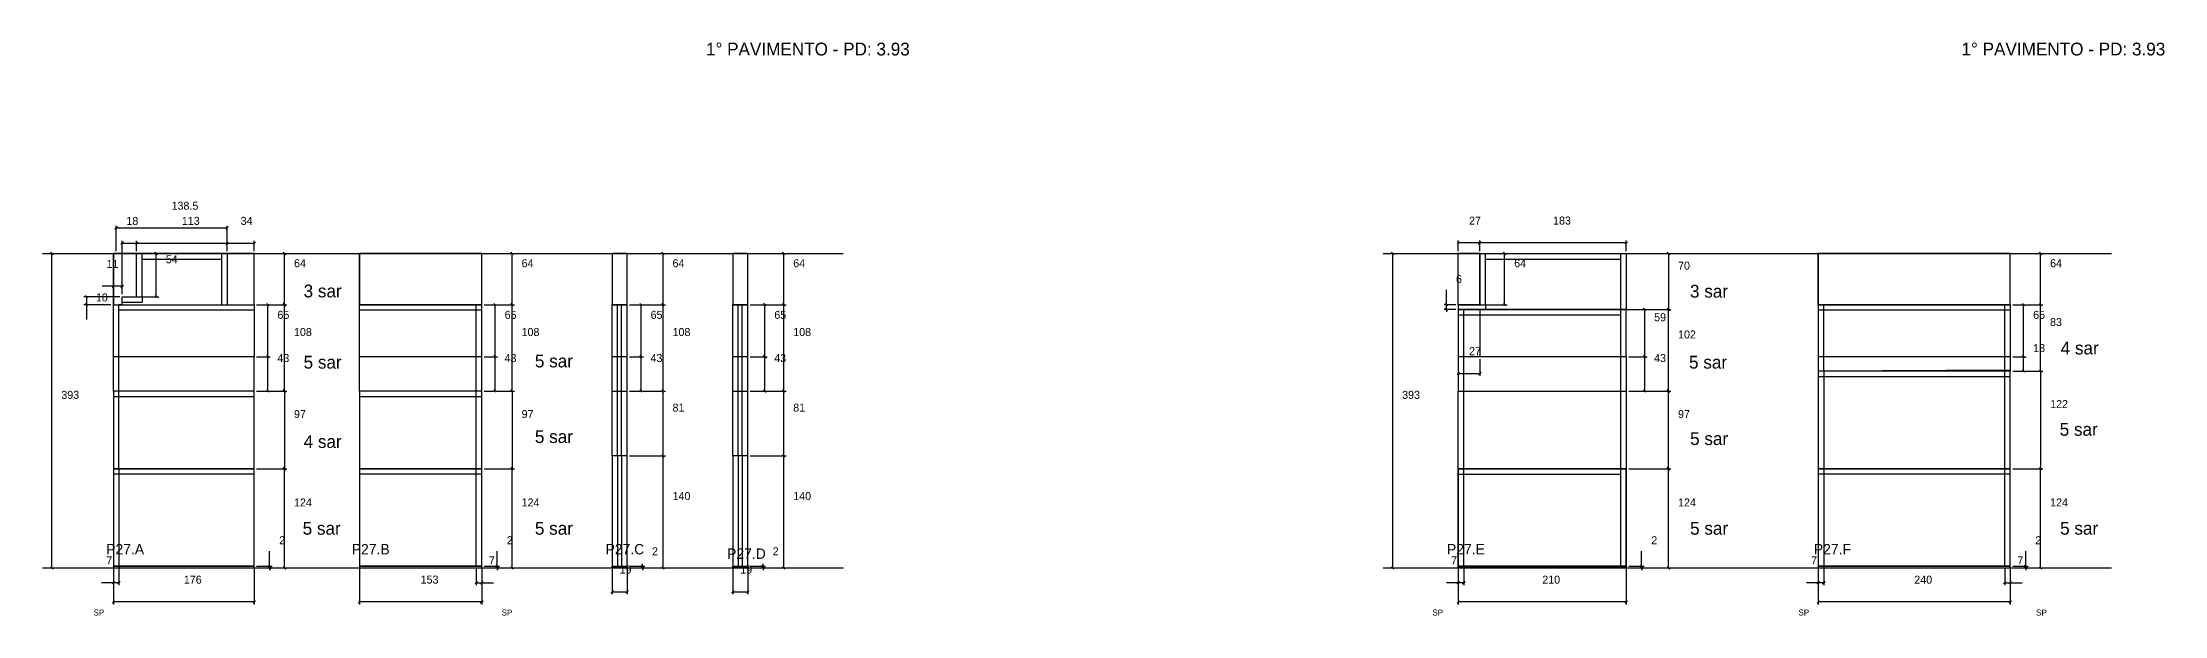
# Model space of a CAD drawing. Header units: metres. Extents: x 3398 to 8963, y 6303 to 8182.
# Drawn here: x 3398 to 6050, y 6303 to 7020 of the extents above; entities that cross this region are included whole.
import ezdxf

# ---------------------------------------------------------------- set-up
doc = ezdxf.new("R2010")
doc.units = ezdxf.units.M

msp = doc.modelspace()

# ---------------------------------------------------------------- linework, layer by layer
at = {"layer": 'COTA'}
for p, q in [((3491.9, 6789.1), (3488.9, 6786.1)), ((3627.4, 6786.1), (3630.4, 6789.1)), ((3499.4, 6770.2), (3496.4, 6767.2)), ((3514.4, 6767.2), (3517.4, 6770.2)), ((3517.4, 6770.2), (3514.4, 6767.2)), ((3630.4, 6770.2), (3627.4, 6767.2)), ((3627.4, 6767.2), (3630.4, 6770.2)), ((3661.4, 6767.2), (3664.4, 6770.2)), ((5168.9, 6770.5), (5165.9, 6767.5)), ((5195.9, 6770.5), (5192.9, 6767.5)), ((5192.9, 6767.5), (5195.9, 6770.5)), ((5375.9, 6767.5), (5378.9, 6770.5)), ((3411.6, 6754.4), (3408.6, 6757.4)), ((3542, 6754.4), (3539, 6757.4)), ((3702.2, 6754.4), (3699.2, 6757.4)), ((3986.6, 6754.4), (3983.6, 6757.4)), ((4175.2, 6754.4), (4172.2, 6757.4)), ((4326, 6754.4), (4323, 6757.4)), ((5087.1, 6754.4), (5084.1, 6757.4)), ((5226.9, 6754.4), (5223.9, 6757.4)), ((5431.7, 6754.4), (5428.7, 6757.4)), ((5896.6, 6754.4), (5893.6, 6757.4)), ((3488.4, 6716.5), (3485.4, 6713.5)), ((3496.4, 6713.5), (3499.4, 6716.5)), ((3454.6, 6700.4), (3451.6, 6703.4)), ((3451.6, 6693.4), (3454.6, 6690.4)), ((3539, 6703.4), (3542, 6700.4)), ((3681.5, 6690.4), (3678.5, 6693.4)), ((3702.2, 6690.4), (3699.2, 6693.4)), ((3699.2, 6693.4), (3702.2, 6690.4)), ((3965.4, 6690.4), (3962.4, 6693.4)), ((3986.6, 6690.4), (3983.6, 6693.4)), ((3983.6, 6693.4), (3986.6, 6690.4)), ((4147.8, 6690.4), (4144.8, 6693.4)), ((4175.2, 6690.4), (4172.2, 6693.4)), ((4172.2, 6693.4), (4175.2, 6690.4)), ((4302.4, 6690.4), (4299.4, 6693.4)), ((4323, 6693.4), (4326, 6690.4)), ((4326, 6690.4), (4323, 6693.4)), ((5151.2, 6693.4), (5154.2, 6690.4)), ((5154.2, 6684.4), (5151.2, 6687.4)), ((5223.9, 6693.4), (5226.9, 6690.4)), ((5401.9, 6684.4), (5398.9, 6687.4)), ((5431.7, 6684.4), (5428.7, 6687.4)), ((5428.7, 6687.4), (5431.7, 6684.4)), ((5875.4, 6690.4), (5872.4, 6693.4)), ((5896.6, 6690.4), (5893.6, 6693.4)), ((5893.6, 6693.4), (5896.6, 6690.4)), ((3681.5, 6625.4), (3678.5, 6628.4)), ((3678.5, 6628.4), (3681.5, 6625.4)), ((3962.4, 6628.4), (3965.4, 6625.4)), ((3965.4, 6625.4), (3962.4, 6628.4)), ((4144.8, 6628.4), (4147.8, 6625.4)), ((4147.8, 6625.4), (4144.8, 6628.4)), ((4299.4, 6628.4), (4302.4, 6625.4)), ((4302.4, 6625.4), (4299.4, 6628.4)), ((5168.9, 6607.5), (5165.9, 6604.5)), ((5192.9, 6604.5), (5195.9, 6607.5)), ((5401.9, 6625.4), (5398.9, 6628.4)), ((5398.9, 6628.4), (5401.9, 6625.4)), ((5875.4, 6625.4), (5872.4, 6628.4)), ((5872.4, 6628.4), (5875.4, 6625.4)), ((5872.4, 6610.4), (5875.4, 6607.4)), ((5893.6, 6610.4), (5896.6, 6607.4)), ((5896.6, 6607.4), (5893.6, 6610.4)), ((3678.5, 6585.4), (3681.5, 6582.4)), ((3702.2, 6582.4), (3699.2, 6585.4)), ((3699.2, 6585.4), (3702.2, 6582.4)), ((3962.4, 6585.4), (3965.4, 6582.4)), ((3983.6, 6585.4), (3986.6, 6582.4)), ((3986.6, 6582.4), (3983.6, 6585.4)), ((4144.8, 6585.4), (4147.8, 6582.4)), ((4172.2, 6585.4), (4175.2, 6582.4)), ((4175.2, 6582.4), (4172.2, 6585.4)), ((4299.4, 6585.4), (4302.4, 6582.4)), ((4326, 6582.4), (4323, 6585.4)), ((4323, 6585.4), (4326, 6582.4)), ((5398.9, 6585.4), (5401.9, 6582.4)), ((5431.7, 6582.4), (5428.7, 6585.4)), ((5428.7, 6585.4), (5431.7, 6582.4)), ((4172.2, 6504.4), (4175.2, 6501.4)), ((4175.2, 6501.4), (4172.2, 6504.4)), ((4323, 6504.4), (4326, 6501.4)), ((4326, 6501.4), (4323, 6504.4)), ((3702.2, 6485.4), (3699.2, 6488.4)), ((3699.2, 6488.4), (3702.2, 6485.4)), ((3983.6, 6488.4), (3986.6, 6485.4)), ((3986.6, 6485.4), (3983.6, 6488.4)), ((5428.7, 6488.4), (5431.7, 6485.4)), ((5431.7, 6485.4), (5428.7, 6488.4)), ((5893.6, 6488.4), (5896.6, 6485.4)), ((5896.6, 6485.4), (5893.6, 6488.4)), ((3408.6, 6364.4), (3411.6, 6361.4)), ((3680.6, 6366.4), (3683.6, 6363.4)), ((3683.6, 6361.4), (3680.6, 6364.4)), ((3699.2, 6364.4), (3702.2, 6361.4)), ((3965, 6366.4), (3968, 6363.4)), ((3968, 6361.4), (3965, 6364.4)), ((3983.6, 6364.4), (3986.6, 6361.4)), ((4146.4, 6366.4), (4149.4, 6363.4)), ((4149.4, 6361.4), (4146.4, 6364.4)), ((4172.2, 6364.4), (4175.2, 6361.4)), ((4297.2, 6366.4), (4300.2, 6363.4)), ((4300.2, 6361.4), (4297.2, 6364.4)), ((4323, 6364.4), (4326, 6361.4)), ((5084.1, 6364.4), (5087.1, 6361.4)), ((5395.1, 6366.4), (5398.1, 6363.4)), ((5398.1, 6361.4), (5395.1, 6364.4)), ((5428.7, 6364.4), (5431.7, 6361.4)), ((5875, 6366.4), (5878, 6363.4)), ((5878, 6361.4), (5875, 6364.4)), ((5893.6, 6364.4), (5896.6, 6361.4)), ((3488.4, 6345.9), (3485.4, 6342.9)), ((3492.4, 6342.9), (3495.4, 6345.9)), ((3941.8, 6345.9), (3938.8, 6342.9)), ((3945.8, 6342.9), (3948.8, 6345.9)), ((5168.9, 6345.9), (5165.9, 6342.9)), ((5172.9, 6342.9), (5175.9, 6345.9)), ((5618.8, 6345.9), (5615.8, 6342.9)), ((5622.8, 6342.9), (5625.8, 6345.9)), ((5851.8, 6345.9), (5848.8, 6342.9)), ((5855.8, 6342.9), (5858.8, 6345.9)), ((3488.4, 6321.8), (3485.4, 6318.8)), ((3661.4, 6318.8), (3664.4, 6321.8)), ((3795.8, 6321.8), (3792.8, 6318.8)), ((3945.8, 6318.8), (3948.8, 6321.8)), ((4111.5, 6334.5), (4108.5, 6331.5)), ((4127.5, 6331.5), (4130.5, 6334.5)), ((4262.3, 6334.5), (4259.3, 6331.5)), ((4278.3, 6331.5), (4281.3, 6334.5)), ((5168.9, 6321.8), (5165.9, 6318.8)), ((5375.9, 6318.8), (5378.9, 6321.8)), ((5618.8, 6321.8), (5615.8, 6318.8)), ((5855.8, 6318.8), (5858.8, 6321.8))]:
    msp.add_line(p, q, dxfattribs=at)
at = {"layer": 'COTA', "color": 4}
for p, q in [((3490.4, 6758.9), (3490.4, 6790.6)), ((3628.9, 6758.9), (3628.9, 6790.6)), ((3628.9, 6787.6), (3490.4, 6787.6)), ((3497.9, 6704.9), (3497.9, 6771.7)), ((3497.9, 6768.7), (3515.9, 6768.7)), ((3515.9, 6758.9), (3515.9, 6771.7)), ((3515.9, 6758.9), (3515.9, 6771.7)), ((3515.9, 6768.7), (3628.9, 6768.7)), ((3628.9, 6758.9), (3628.9, 6771.7)), ((3628.9, 6758.9), (3628.9, 6771.7)), ((3628.9, 6768.7), (3662.9, 6768.7)), ((3662.9, 6758.9), (3662.9, 6771.7)), ((5167.4, 6758.9), (5167.4, 6772)), ((5194.4, 6769), (5167.4, 6769)), ((5194.4, 6758.9), (5194.4, 6772)), ((5194.4, 6758.9), (5194.4, 6772)), ((5377.4, 6769), (5194.4, 6769)), ((5377.4, 6758.9), (5377.4, 6772)), ((3401.2, 6755.9), (3413.1, 6755.9)), ((3410.1, 6362.9), (3410.1, 6755.9)), ((3518.9, 6755.9), (3543.5, 6755.9)), ((3540.5, 6701.9), (3540.5, 6755.9)), ((3665.9, 6755.9), (3703.7, 6755.9)), ((3700.7, 6691.9), (3700.7, 6755.9)), ((3950.3, 6755.9), (3988.1, 6755.9)), ((3985.1, 6691.9), (3985.1, 6755.9)), ((4132, 6755.9), (4176.7, 6755.9)), ((4173.7, 6691.9), (4173.7, 6755.9)), ((4282.8, 6755.9), (4327.5, 6755.9)), ((4324.5, 6691.9), (4324.5, 6755.9)), ((5076.7, 6755.9), (5088.6, 6755.9)), ((5085.6, 6362.9), (5085.6, 6755.9)), ((5197.4, 6755.9), (5228.4, 6755.9)), ((5225.4, 6691.9), (5225.4, 6755.9)), ((5380.4, 6755.9), (5433.2, 6755.9)), ((5430.2, 6755.9), (5430.2, 6685.9)), ((5860.3, 6755.9), (5898.1, 6755.9)), ((5895.1, 6691.9), (5895.1, 6755.9)), ((3486.9, 6715), (3472.8, 6715)), ((3486.9, 6694.9), (3486.9, 6718)), ((3497.9, 6715), (3486.9, 6715)), ((3497.9, 6704.9), (3497.9, 6718)), ((5152.7, 6691.9), (5152.7, 6710.6)), ((3494.9, 6701.9), (3450.1, 6701.9)), ((3483.9, 6691.9), (3450.1, 6691.9)), ((3453.1, 6701.9), (3453.1, 6691.9)), ((3453.1, 6691.9), (3453.1, 6673.5)), ((3518.9, 6701.9), (3543.5, 6701.9)), ((3665.9, 6691.9), (3703.7, 6691.9)), ((3665.9, 6691.9), (3683, 6691.9)), ((3665.9, 6691.9), (3703.7, 6691.9)), ((3680, 6626.9), (3680, 6691.9)), ((3700.7, 6583.9), (3700.7, 6691.9)), ((3950.3, 6691.9), (3988.1, 6691.9)), ((3950.3, 6691.9), (3988.1, 6691.9)), ((3950.3, 6691.9), (3966.9, 6691.9)), ((3963.9, 6626.9), (3963.9, 6691.9)), ((3985.1, 6583.9), (3985.1, 6691.9)), ((4132, 6691.9), (4149.3, 6691.9)), ((4132, 6691.9), (4176.7, 6691.9)), ((4132, 6691.9), (4176.7, 6691.9)), ((4146.3, 6626.9), (4146.3, 6691.9)), ((4173.7, 6583.9), (4173.7, 6691.9)), ((4282.8, 6691.9), (4327.5, 6691.9)), ((4282.8, 6691.9), (4303.9, 6691.9)), ((4282.8, 6691.9), (4327.5, 6691.9)), ((4300.9, 6626.9), (4300.9, 6691.9)), ((4324.5, 6583.9), (4324.5, 6691.9)), ((5164.4, 6691.9), (5149.7, 6691.9)), ((5164.4, 6685.9), (5149.7, 6685.9)), ((5152.7, 6685.9), (5152.7, 6691.9)), ((5152.7, 6685.9), (5152.7, 6682.9)), ((5170.4, 6685.9), (5403.4, 6685.9)), ((5197.4, 6691.9), (5228.4, 6691.9)), ((5380.4, 6685.9), (5433.2, 6685.9)), ((5380.4, 6685.9), (5433.2, 6685.9)), ((5400.4, 6626.9), (5400.4, 6685.9)), ((5430.2, 6583.9), (5430.2, 6685.9)), ((5860.3, 6691.9), (5876.9, 6691.9)), ((5860.3, 6691.9), (5898.1, 6691.9)), ((5860.3, 6691.9), (5898.1, 6691.9)), ((5873.9, 6626.9), (5873.9, 6691.9)), ((5895.1, 6608.9), (5895.1, 6691.9)), ((3665.9, 6626.9), (3683, 6626.9)), ((3665.9, 6626.9), (3683, 6626.9)), ((3680, 6583.9), (3680, 6626.9)), ((3950.3, 6626.9), (3966.9, 6626.9)), ((3950.3, 6626.9), (3966.9, 6626.9)), ((3963.9, 6583.9), (3963.9, 6626.9)), ((4132, 6626.9), (4149.3, 6626.9)), ((4132, 6626.9), (4149.3, 6626.9)), ((4146.3, 6583.9), (4146.3, 6626.9)), ((4282.8, 6626.9), (4303.9, 6626.9)), ((4282.8, 6626.9), (4303.9, 6626.9)), ((4300.9, 6583.9), (4300.9, 6626.9)), ((5167.4, 6623.9), (5167.4, 6603)), ((5167.4, 6606), (5194.4, 6606)), ((5194.4, 6623.9), (5194.4, 6603)), ((5380.4, 6626.9), (5403.4, 6626.9)), ((5380.4, 6626.9), (5403.4, 6626.9)), ((5400.4, 6583.9), (5400.4, 6626.9)), ((5860.3, 6626.9), (5876.9, 6626.9)), ((5860.3, 6626.9), (5876.9, 6626.9)), ((5860.3, 6608.9), (5876.9, 6608.9)), ((5860.3, 6608.9), (5898.1, 6608.9)), ((5860.3, 6608.9), (5898.1, 6608.9)), ((5873.9, 6608.9), (5873.9, 6626.9)), ((5895.1, 6608.9), (5895.1, 6486.9)), ((3665.9, 6583.9), (3703.7, 6583.9)), ((3665.9, 6583.9), (3703.7, 6583.9)), ((3665.9, 6583.9), (3683, 6583.9)), ((3700.7, 6583.9), (3700.7, 6486.9)), ((3950.3, 6583.9), (3966.9, 6583.9)), ((3950.3, 6583.9), (3988.1, 6583.9)), ((3950.3, 6583.9), (3988.1, 6583.9)), ((3985.1, 6583.9), (3985.1, 6486.9)), ((4132, 6583.9), (4176.7, 6583.9)), ((4132, 6583.9), (4176.7, 6583.9)), ((4132, 6583.9), (4149.3, 6583.9)), ((4173.7, 6502.9), (4173.7, 6583.9)), ((4282.8, 6583.9), (4327.5, 6583.9)), ((4282.8, 6583.9), (4303.9, 6583.9)), ((4282.8, 6583.9), (4327.5, 6583.9)), ((4324.5, 6502.9), (4324.5, 6583.9)), ((5380.4, 6583.9), (5403.4, 6583.9)), ((5380.4, 6583.9), (5433.2, 6583.9)), ((5380.4, 6583.9), (5433.2, 6583.9)), ((5430.2, 6486.9), (5430.2, 6583.9)), ((4132, 6502.9), (4176.7, 6502.9)), ((4132, 6502.9), (4176.7, 6502.9)), ((4173.7, 6362.9), (4173.7, 6502.9)), ((4282.8, 6502.9), (4327.5, 6502.9)), ((4282.8, 6502.9), (4327.5, 6502.9)), ((4324.5, 6362.9), (4324.5, 6502.9)), ((3665.9, 6486.9), (3703.7, 6486.9)), ((3665.9, 6486.9), (3703.7, 6486.9)), ((3700.7, 6362.9), (3700.7, 6486.9)), ((3950.3, 6486.9), (3988.1, 6486.9)), ((3950.3, 6486.9), (3988.1, 6486.9)), ((3985.1, 6362.9), (3985.1, 6486.9)), ((5380.4, 6486.9), (5433.2, 6486.9)), ((5380.4, 6486.9), (5433.2, 6486.9)), ((5430.2, 6362.9), (5430.2, 6486.9)), ((5860.3, 6486.9), (5898.1, 6486.9)), ((5860.3, 6486.9), (5898.1, 6486.9)), ((5895.1, 6362.9), (5895.1, 6486.9)), ((3665.9, 6364.9), (3685.1, 6364.9)), ((3682.1, 6364.9), (3682.1, 6383.7)), ((3682.1, 6362.9), (3682.1, 6364.9)), ((3950.3, 6364.9), (3969.5, 6364.9)), ((3966.5, 6364.9), (3966.5, 6383.7)), ((3966.5, 6362.9), (3966.5, 6364.9)), ((4132, 6364.9), (4150.9, 6364.9)), ((4147.9, 6364.9), (4147.9, 6367.9)), ((4147.9, 6362.9), (4147.9, 6364.9)), ((4282.8, 6364.9), (4301.7, 6364.9)), ((4298.7, 6364.9), (4298.7, 6367.9)), ((4298.7, 6362.9), (4298.7, 6364.9)), ((5380.4, 6364.9), (5399.6, 6364.9)), ((5396.6, 6364.9), (5396.6, 6383.7)), ((5396.6, 6362.9), (5396.6, 6364.9)), ((5860.3, 6364.9), (5879.5, 6364.9)), ((5876.5, 6364.9), (5876.5, 6383.7)), ((5876.5, 6362.9), (5876.5, 6364.9)), ((3401.2, 6362.9), (3413.1, 6362.9)), ((3486.9, 6344.4), (3472.1, 6344.4)), ((3486.9, 6361.9), (3486.9, 6317.3)), ((3486.9, 6359.9), (3486.9, 6341.4)), ((3493.9, 6344.4), (3486.9, 6344.4)), ((3493.9, 6361.9), (3493.9, 6341.4)), ((3662.9, 6361.9), (3662.9, 6317.3)), ((3665.9, 6362.9), (3685.1, 6362.9)), ((3665.9, 6362.9), (3703.7, 6362.9)), ((3682.1, 6362.9), (3682.1, 6359.9)), ((3794.3, 6361.9), (3794.3, 6317.3)), ((3940.3, 6361.9), (3940.3, 6341.4)), ((3940.3, 6344.4), (3947.3, 6344.4)), ((3947.3, 6361.9), (3947.3, 6317.3)), ((3947.3, 6359.9), (3947.3, 6341.4)), ((3947.3, 6344.4), (3962, 6344.4)), ((3950.3, 6362.9), (3988.1, 6362.9)), ((3950.3, 6362.9), (3969.5, 6362.9)), ((3966.5, 6362.9), (3966.5, 6359.9)), ((4110, 6361.9), (4110, 6330)), ((4129, 6361.9), (4129, 6330)), ((4132, 6362.9), (4176.7, 6362.9)), ((4132, 6362.9), (4150.9, 6362.9)), ((4147.9, 6362.9), (4147.9, 6359.9)), ((4260.8, 6361.9), (4260.8, 6330)), ((4279.8, 6361.9), (4279.8, 6330)), ((4282.8, 6362.9), (4327.5, 6362.9)), ((4282.8, 6362.9), (4301.7, 6362.9)), ((4298.7, 6362.9), (4298.7, 6359.9)), ((5076.7, 6362.9), (5088.6, 6362.9)), ((5167.4, 6344.4), (5152.6, 6344.4)), ((5167.4, 6361.9), (5167.4, 6317.3)), ((5167.4, 6359.9), (5167.4, 6341.4)), ((5174.4, 6344.4), (5167.4, 6344.4)), ((5174.4, 6361.9), (5174.4, 6341.4)), ((5377.4, 6361.9), (5377.4, 6317.3)), ((5380.4, 6362.9), (5399.6, 6362.9)), ((5380.4, 6362.9), (5433.2, 6362.9)), ((5396.6, 6362.9), (5396.6, 6359.9)), ((5617.3, 6344.4), (5602.5, 6344.4)), ((5617.3, 6361.9), (5617.3, 6317.3)), ((5617.3, 6359.9), (5617.3, 6341.4)), ((5624.3, 6344.4), (5617.3, 6344.4)), ((5624.3, 6361.9), (5624.3, 6341.4)), ((5850.3, 6361.9), (5850.3, 6341.4)), ((5850.3, 6344.4), (5857.3, 6344.4)), ((5857.3, 6361.9), (5857.3, 6317.3)), ((5857.3, 6359.9), (5857.3, 6341.4)), ((5857.3, 6344.4), (5872, 6344.4)), ((5860.3, 6362.9), (5898.1, 6362.9)), ((5860.3, 6362.9), (5879.5, 6362.9)), ((5876.5, 6362.9), (5876.5, 6359.9)), ((3662.9, 6320.3), (3486.9, 6320.3)), ((3947.3, 6320.3), (3794.3, 6320.3)), ((4110, 6333), (4129, 6333)), ((4260.8, 6333), (4279.8, 6333)), ((5377.4, 6320.3), (5167.4, 6320.3)), ((5857.3, 6320.3), (5617.3, 6320.3))]:
    msp.add_line(p, q, dxfattribs=at)
at = {"layer": 'COTA', "color": 241}
for p, q in [((3486.9, 6691.9), (3486.9, 6755.9)), ((3515.9, 6755.9), (3486.9, 6755.9)), ((3662.9, 6755.9), (3628.9, 6755.9)), ((3662.9, 6691.9), (3662.9, 6755.9)), ((3947.3, 6755.9), (3794.3, 6755.9)), ((3794.3, 6691.9), (3794.3, 6755.9)), ((3947.3, 6691.9), (3947.3, 6755.9)), ((5167.4, 6691.9), (5167.4, 6755.9)), ((5194.4, 6755.9), (5167.4, 6755.9)), ((5617.3, 6691.9), (5617.3, 6755.9)), ((5857.3, 6755.9), (5617.3, 6755.9)), ((5857.3, 6691.9), (5857.3, 6755.9))]:
    msp.add_line(p, q, dxfattribs=at)
for points in [[(3486.9, 6691.9), (3497.9, 6691.9), (3497.9, 6701.9), (3515.9, 6701.9), (3515.9, 6755.9), (3486.9, 6755.9), (3486.9, 6691.9)], [(3662.9, 6691.9), (3662.9, 6755.9), (3628.9, 6755.9), (3628.9, 6691.9), (3662.9, 6691.9)], [(3947.3, 6691.9), (3947.3, 6755.9), (3794.3, 6755.9), (3794.3, 6691.9), (3947.3, 6691.9)], [(4129, 6691.9), (4129, 6755.9), (4110, 6755.9), (4110, 6691.9)], [(4110, 6691.9), (4129, 6691.9), (4129, 6755.9), (4110, 6755.9), (4110, 6691.9)], [(4260.8, 6691.9), (4279.8, 6691.9), (4279.8, 6755.9), (4260.8, 6755.9), (4260.8, 6691.9)], [(4279.8, 6691.9), (4279.8, 6755.9), (4260.8, 6755.9), (4260.8, 6691.9)], [(5194.4, 6691.9), (5167.4, 6691.9), (5167.4, 6755.9), (5194.4, 6755.9), (5194.4, 6691.9)], [(5617.3, 6691.9), (5857.3, 6691.9), (5857.3, 6755.9), (5617.3, 6755.9), (5617.3, 6691.9)]]:
    msp.add_lwpolyline(points, dxfattribs=at)
at = {"layer": 'Hachura', "color": 251}
for points in [[(5857.3, 6363.4), (5857.3, 6609.9), (5617.3, 6608.9), (5617.3, 6362.4), (5857.3, 6363.4)], [(3662.9, 6362.9), (3662.9, 6486.9), (3486.9, 6486.9), (3486.9, 6362.9), (3662.9, 6362.9)], [(3947.3, 6362.9), (3947.3, 6486.9), (3794.3, 6486.9), (3794.3, 6362.9), (3947.3, 6362.9)], [(5377.4, 6362.9), (5377.4, 6486.9), (5167.4, 6486.9), (5167.4, 6362.9), (5377.4, 6362.9)]]:
    msp.add_lwpolyline(points, dxfattribs=at)
at = {"layer": 'Nível', "color": 4}
for p, q in [((3398.2, 6755.9), (4398.9, 6755.9)), ((5073.7, 6755.9), (5983.9, 6755.9)), ((3398.2, 6362.9), (4398.9, 6362.9)), ((5073.7, 6362.9), (5983.9, 6362.9))]:
    msp.add_line(p, q, dxfattribs=at)
at = {"layer": 'Painéis', "color": 200}
for p, q in [((3515.9, 6701.9), (3515.9, 6755.9)), ((3628.9, 6755.9), (3515.9, 6755.9)), ((3628.9, 6755.9), (3628.9, 6691.9)), ((5194.4, 6755.9), (5377.4, 6755.9)), ((5194.4, 6691.9), (5194.4, 6755.9)), ((5377.4, 6755.9), (5377.4, 6707.9)), ((3486.9, 6691.9), (3662.9, 6691.9)), ((3486.9, 6626.9), (3486.9, 6691.9)), ((3497.9, 6701.9), (3515.9, 6701.9)), ((3497.9, 6691.9), (3497.9, 6701.9)), ((3662.9, 6691.9), (3662.9, 6626.9)), ((3794.3, 6583.9), (3794.3, 6691.9)), ((3947.3, 6691.9), (3794.3, 6691.9)), ((3947.3, 6583.9), (3947.3, 6691.9)), ((4129, 6691.9), (4110, 6691.9)), ((4110, 6502.9), (4110, 6691.9)), ((4129, 6502.9), (4129, 6691.9)), ((4279.8, 6691.9), (4260.8, 6691.9)), ((4260.8, 6502.9), (4260.8, 6691.9)), ((4279.8, 6502.9), (4279.8, 6691.9)), ((5194.4, 6691.9), (5167.4, 6691.9)), ((5167.4, 6691.9), (5167.4, 6685.9)), ((5194.4, 6685.9), (5167.4, 6685.9)), ((5167.4, 6685.9), (5377.4, 6685.9)), ((5167.4, 6685.9), (5167.4, 6626.9)), ((5377.4, 6685.9), (5194.4, 6685.9)), ((5194.4, 6685.9), (5194.4, 6626.9)), ((5377.4, 6707.9), (5377.4, 6685.9)), ((5377.4, 6626.9), (5377.4, 6685.9)), ((5617.3, 6691.9), (5617.3, 6608.9)), ((5857.3, 6691.9), (5617.3, 6691.9)), ((5857.3, 6691.9), (5857.3, 6608.9)), ((3662.9, 6626.9), (3486.9, 6626.9)), ((3486.9, 6583.9), (3486.9, 6626.9)), ((3662.9, 6583.9), (3662.9, 6626.9)), ((3947.3, 6626.9), (3794.3, 6626.9)), ((4129, 6626.9), (4110, 6626.9)), ((4279.8, 6626.9), (4260.8, 6626.9)), ((5167.4, 6626.9), (5167.4, 6583.9)), ((5377.4, 6626.9), (5167.4, 6626.9)), ((5377.4, 6626.9), (5377.4, 6583.9)), ((5857.3, 6626.9), (5617.3, 6626.9)), ((5617.3, 6608.9), (5617.3, 6486.9)), ((5857.3, 6608.9), (5617.3, 6608.9)), ((5857.3, 6486.9), (5857.3, 6608.9)), ((3662.9, 6583.9), (3486.9, 6583.9)), ((3486.9, 6583.9), (3486.9, 6486.9)), ((3662.9, 6486.9), (3662.9, 6583.9)), ((3947.3, 6583.9), (3794.3, 6583.9)), ((3794.3, 6583.9), (3794.3, 6486.9)), ((3947.3, 6486.9), (3947.3, 6583.9)), ((4110, 6583.9), (4129, 6583.9)), ((4260.8, 6583.9), (4279.8, 6583.9)), ((5167.4, 6486.9), (5167.4, 6583.9)), ((5167.4, 6583.9), (5377.4, 6583.9)), ((5377.4, 6583.9), (5377.4, 6486.9)), ((4110, 6502.9), (4110, 6364.9)), ((4129, 6502.9), (4110, 6502.9)), ((4129, 6364.9), (4129, 6502.9)), ((4260.8, 6502.9), (4260.8, 6364.9)), ((4279.8, 6502.9), (4260.8, 6502.9)), ((4279.8, 6364.9), (4279.8, 6502.9)), ((3486.9, 6486.9), (3486.9, 6362.9)), ((3662.9, 6486.9), (3486.9, 6486.9)), ((3486.9, 6486.9), (3662.9, 6486.9)), ((3662.9, 6362.9), (3662.9, 6486.9)), ((3794.3, 6486.9), (3947.3, 6486.9)), ((3794.3, 6486.9), (3794.3, 6362.9)), ((3947.3, 6486.9), (3794.3, 6486.9)), ((3947.3, 6362.9), (3947.3, 6486.9)), ((5377.4, 6486.9), (5167.4, 6486.9)), ((5167.4, 6362.9), (5167.4, 6486.9)), ((5167.4, 6486.9), (5377.4, 6486.9)), ((5377.4, 6486.9), (5377.4, 6362.9)), ((5617.3, 6486.9), (5857.3, 6486.9)), ((5857.3, 6486.9), (5617.3, 6486.9)), ((5617.3, 6486.9), (5617.3, 6362.9)), ((5857.3, 6362.9), (5857.3, 6486.9)), ((3486.9, 6364.9), (3662.9, 6364.9)), ((3794.3, 6364.9), (3947.3, 6364.9)), ((4110, 6364.9), (4129, 6364.9)), ((4260.8, 6364.9), (4279.8, 6364.9)), ((5377.4, 6364.9), (5167.4, 6364.9)), ((5617.3, 6364.9), (5857.3, 6364.9))]:
    msp.add_line(p, q, dxfattribs=at)
for points in [[(3662.9, 6364.9), (3486.9, 6364.9), (3486.9, 6362.9), (3662.9, 6362.9), (3662.9, 6364.9)], [(3947.3, 6364.9), (3794.3, 6364.9), (3794.3, 6362.9), (3947.3, 6362.9), (3947.3, 6364.9)], [(4110, 6364.9), (4129, 6364.9), (4129, 6362.9), (4110, 6362.9), (4110, 6364.9)], [(4260.8, 6364.9), (4279.8, 6364.9), (4279.8, 6362.9), (4260.8, 6362.9), (4260.8, 6364.9)], [(5167.4, 6364.9), (5377.4, 6364.9), (5377.4, 6362.9), (5167.4, 6362.9), (5167.4, 6364.9)], [(5857.3, 6364.9), (5617.3, 6364.9), (5617.3, 6362.9), (5857.3, 6362.9), (5857.3, 6364.9)]]:
    msp.add_lwpolyline(points, dxfattribs=at)
at = {"layer": 'SARR_2.2x7', "color": 40}
for p, q in [((3522.9, 6701.9), (3522.9, 6755.9)), ((3522.9, 6748.9), (3621.9, 6748.9)), ((3621.9, 6755.9), (3621.9, 6691.9)), ((5201.4, 6691.9), (5201.4, 6755.9)), ((5201.4, 6748.9), (5370.4, 6748.9)), ((5370.4, 6707.9), (5370.4, 6755.9)), ((3497.9, 6691.9), (3493.9, 6691.9)), ((3493.9, 6626.9), (3493.9, 6691.9)), ((3662.9, 6684.9), (3493.9, 6684.9)), ((3497.9, 6694.9), (3522.9, 6694.9)), ((3515.9, 6701.9), (3522.9, 6701.9)), ((3522.9, 6701.9), (3522.9, 6694.9)), ((3621.9, 6691.9), (3628.9, 6691.9)), ((3947.3, 6684.9), (3794.3, 6684.9)), ((3940.3, 6583.9), (3940.3, 6691.9)), ((4117, 6583.9), (4117, 6691.9)), ((4122, 6583.9), (4122, 6691.9)), ((4267.8, 6583.9), (4267.8, 6691.9)), ((4272.8, 6583.9), (4272.8, 6691.9)), ((5167.4, 6691.9), (5201.4, 6691.9)), ((5174.4, 6583.9), (5174.4, 6685.9)), ((5201.4, 6691.9), (5201.4, 6685.9)), ((5370.4, 6685.9), (5370.4, 6707.9)), ((5370.4, 6583.9), (5370.4, 6685.9)), ((5857.3, 6684.9), (5617.3, 6684.9)), ((5624.3, 6608.9), (5624.3, 6691.9)), ((5850.3, 6608.9), (5850.3, 6691.9)), ((5370.4, 6678.9), (5167.4, 6678.9)), ((3493.9, 6583.9), (3493.9, 6626.9)), ((5624.3, 6608.9), (5624.3, 6486.9)), ((5850.3, 6486.9), (5850.3, 6608.9)), ((3662.9, 6576.9), (3486.9, 6576.9)), ((3493.9, 6486.9), (3493.9, 6583.9)), ((3947.3, 6576.9), (3794.3, 6576.9)), ((3940.3, 6486.9), (3940.3, 6583.9)), ((4117, 6502.9), (4117, 6583.9)), ((4122, 6502.9), (4122, 6583.9)), ((4267.8, 6502.9), (4267.8, 6583.9)), ((4272.8, 6502.9), (4272.8, 6583.9)), ((5174.4, 6486.9), (5174.4, 6583.9)), ((5370.4, 6486.9), (5370.4, 6583.9)), ((5857.3, 6601.9), (5617.3, 6601.9)), ((4117, 6502.9), (4117, 6364.9)), ((4122, 6502.9), (4122, 6364.9)), ((4267.8, 6502.9), (4267.8, 6364.9)), ((4272.8, 6502.9), (4272.8, 6364.9)), ((3662.9, 6479.9), (3486.9, 6479.9)), ((3493.9, 6486.9), (3493.9, 6362.9)), ((3947.3, 6479.9), (3794.3, 6479.9)), ((3940.3, 6364.9), (3940.3, 6486.9)), ((5167.4, 6479.9), (5370.4, 6479.9)), ((5174.4, 6364.9), (5174.4, 6486.9)), ((5370.4, 6364.9), (5370.4, 6486.9)), ((5857.3, 6479.9), (5617.3, 6479.9)), ((5624.3, 6486.9), (5624.3, 6362.9)), ((5850.3, 6364.9), (5850.3, 6486.9))]:
    msp.add_line(p, q, dxfattribs=at)

# ---------------------------------------------------------------- texts
at = {"layer": 'COTA', "color": 240}
for s, p in [('138.5', (3559.6, 6810.6)), ('18', (3503.1, 6791.6)), ('113', (3572.4, 6791.7)), ('34', (3645.9, 6791.7)), ('27', (5180.9, 6791.9)), ('183', (5285.9, 6792.1)), ('11', (3478.3, 6737.9)), ('54', (3552.4, 6743.7)), ('64', (3712.6, 6738.7)), ('64', (3997, 6738.7)), ('64', (4185.6, 6738.7)), ('64', (4336.4, 6738.7)), ('64', (5237.3, 6738.7)), ('70', (5442.1, 6735.7)), ('64', (5907, 6738.7)), ('6', (5164.6, 6719)), ('10', (3465, 6696)), ('65', (3691.9, 6674.2)), ('65', (3975.8, 6674.2)), ('65', (4158.2, 6674.2)), ('65', (4312.8, 6674.2)), ('65', (5885.8, 6674.2)), ('108', (3712.6, 6652.7)), ('108', (3997, 6652.7)), ('108', (4185.6, 6652.7)), ('108', (4336.4, 6652.7)), ('59', (5412.2, 6671.2)), ('102', (5442.1, 6649.7)), ('83', (5906.9, 6665.2)), ('43', (3691.8, 6620.2)), ('43', (3975.7, 6620.2)), ('43', (4158.1, 6620.2)), ('43', (4312.7, 6620.2)), ('27', (5180.9, 6628.8)), ('43', (5412.1, 6620.2)), ('18', (5885.8, 6632.7)), ('393', (3421.8, 6574.2)), ('393', (5097.3, 6574.2)), ('97', (3712.6, 6550.2)), ('97', (3997, 6550.2)), ('81', (4185.6, 6558.2)), ('81', (4336.4, 6558.2)), ('97', (5442.1, 6550.2)), ('122', (5907.1, 6562.7)), ('124', (3712.6, 6439.7)), ('124', (3997, 6439.7)), ('140', (4185.6, 6447.7)), ('140', (4336.4, 6447.7)), ('124', (5442.1, 6439.7)), ('124', (5907, 6439.7)), ('2', (3694.1, 6392.5)), ('2', (3978.5, 6392.5)), ('2', (5408.6, 6392.5)), ('2', (5888.5, 6392.5)), ('7', (3478, 6367.3)), ('7', (3956.1, 6367.3)), ('19', (4119.5, 6355.9)), ('2', (4159.9, 6378.7)), ('19', (4270.3, 6355.9)), ('2', (4310.7, 6378.7)), ('7', (5158.5, 6367.3)), ('7', (5608.4, 6367.3)), ('7', (5866.1, 6367.3)), ('176', (3574.9, 6343.2)), ('153', (3870.8, 6343.3)), ('210', (5272.4, 6343.2)), ('240', (5737.3, 6343.2))]:
    msp.add_text(s, height=10, dxfattribs=at).set_placement(p)
at = {"layer": 'NOMENCLATURA', "color": 2}
for p in [(4227.4, 7003.4), (5796.3, 7003.4)]:
    msp.add_text('1° PAVIMENTO - PD: 3.93', height=16, dxfattribs=at).set_placement(p)
at = {"layer": 'NOMENCLATURA', "color": 7}
for s, p in [('3 sar', (3724.6, 6701)), ('3 sar', (5457, 6700.7)), ('4 sar', (5920.2, 6629.7)), ('5 sar', (3724.6, 6612)), ('5 sar', (4013.6, 6613.5)), ('5 sar', (5455.8, 6612)), ('4 sar', (3724.6, 6512.8)), ('5 sar', (4013.6, 6519)), ('5 sar', (5457.1, 6516.5)), ('5 sar', (5919, 6528.1)), ('5 sar', (3723.4, 6404.4)), ('5 sar', (4013.6, 6404.4)), ('5 sar', (5457.1, 6404.4)), ('5 sar', (5919.5, 6404.4))]:
    msp.add_text(s, height=16, dxfattribs=at).set_placement(p)
at = {"layer": 'texto', "color": 4}
for p in [(3462.1, 6303.4), (3972, 6303.4), (5135.1, 6303.4), (5592.5, 6303.4), (5889.5, 6303.4)]:
    msp.add_text('SP', height=7.5, dxfattribs=at).set_placement(p)
at = {"layer": 'Texto Seção', "color": 7}
for s, p in [('P27.A', (3477.9, 6379.8)), ('P27.B', (3784.8, 6379.8)), ('P27.C', (4101.9, 6379.8)), ('P27.E', (5153.4, 6379.8)), ('P27.F', (5611.8, 6379.8)), ('P27.D', (4253.8, 6374.2))]:
    msp.add_text(s, height=13, dxfattribs=at).set_placement(p)

doc.saveas('drawing.dxf')
